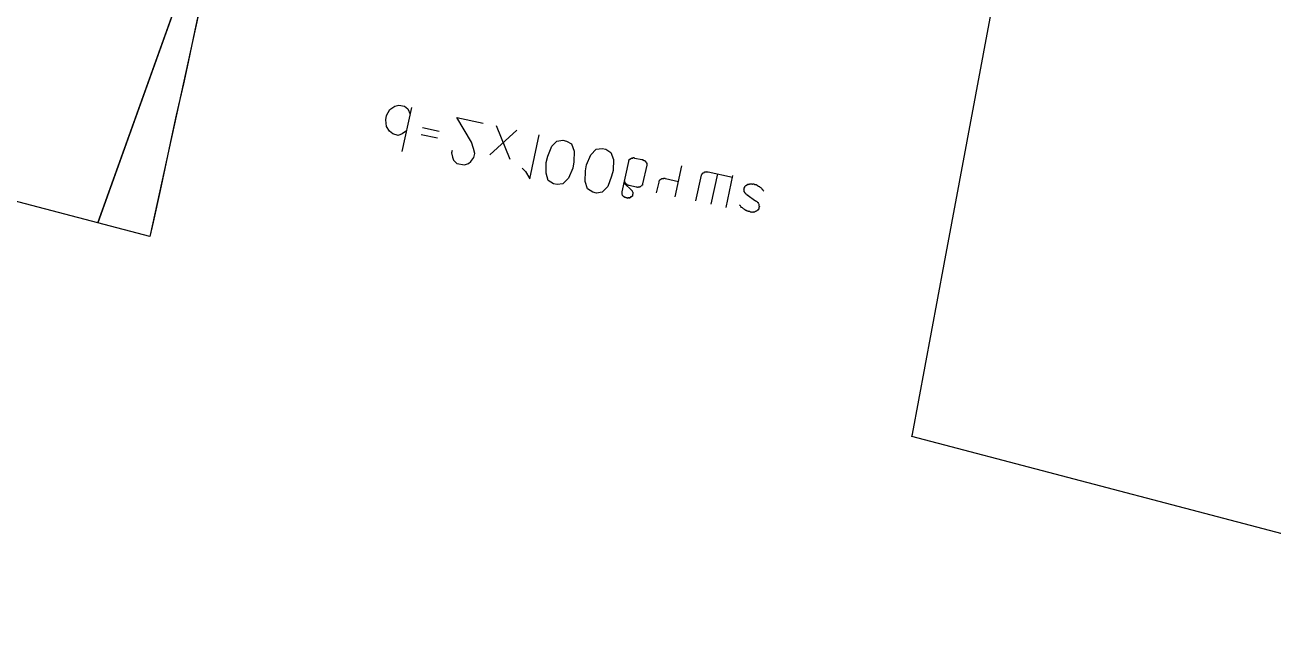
# Model space of a CAD drawing. Header units: metres. Extents: x 20 to 357, y 34 to 206.
# Drawn here: x 280.57 to 309.54, y 34.39 to 48.52 of the extents above; entities that cross this region are included whole.
import ezdxf

# ---------------------------------------------------------------- set-up
doc = ezdxf.new("R2010")
doc.units = ezdxf.units.M
for name, color, linetype in [('CURB', 7, 'Continuous'), ('GRASS', 7, 'Continuous'), ('WATER_PIPELINE', 7, 'Continuous')]:
    doc.layers.add(name, color=color, linetype=linetype)

msp = doc.modelspace()

# ---------------------------------------------------------------- linework, layer by layer
at = {"layer": 'CURB'}
msp.add_lwpolyline([(285.83, 53), (285.534, 53.055), (285.435, 52.615), (285.325, 52.109), (285.171, 51.383), (285.05, 50.866), (284.896, 50.14), (284.786, 49.635), (284.621, 48.898), (284.511, 48.392), (284.357, 47.655), (284.247, 47.149), (284.082, 46.423), (283.972, 45.917), (283.818, 45.18), (283.708, 44.674), (283.543, 43.938), (283.47, 43.603)], dxfattribs=at)
at = {"layer": 'GRASS'}
msp.add_lwpolyline([(318.532, 34.39), (301.159, 38.955), (301.173, 39.01), (301.91, 42.959), (303.175, 49.756), (287.821, 52.626), (285.534, 53.055), (287.876, 59.61), (290.395, 59.808), (307.233, 61.095), (308.432, 61.194), (309.125, 61.249), (309.147, 61.249), (325.259, 62.535)], dxfattribs=at)
for points in [[(253.474, 52.01), (254.123, 52.637), (254.794, 53.242), (255.498, 53.814), (256.224, 54.364), (256.971, 54.87), (257.741, 55.343), (257.983, 55.475), (258.533, 55.783), (259.347, 56.189), (260.183, 56.552), (261.03, 56.882), (261.888, 57.168), (262.756, 57.421), (263.636, 57.63), (274.007, 58.565), (282.674, 59.214), (287.26, 59.566), (287.876, 59.61), (282.262, 43.921), (253.08, 51.589)], [(283.47, 43.603), (282.263, 43.92), (285.534, 53.055)]]:
    msp.add_lwpolyline(points, close=True, dxfattribs=at)
at = {"layer": 'WATER_PIPELINE'}
for points in [[(289.427, 46.06), (289.328, 45.983), (289.328, 45.983), (289.229, 45.95), (289.229, 45.95), (289.108, 45.983), (289.108, 45.983), (289.031, 46.049), (289.031, 46.049), (288.965, 46.159), (288.965, 46.159), (288.943, 46.313), (288.943, 46.313), (288.965, 46.412), (288.965, 46.412), (289.042, 46.555), (289.042, 46.555), (289.152, 46.632), (289.152, 46.632), (289.251, 46.654), (289.251, 46.654), (289.383, 46.632), (289.383, 46.632), (289.46, 46.566), (289.46, 46.566), (289.515, 46.445)], [(289.328, 45.576), (289.548, 46.599)], [(290.483, 45.598), (290.472, 45.543), (290.472, 45.543), (290.494, 45.444), (290.494, 45.444), (290.516, 45.378), (290.516, 45.378), (290.593, 45.301), (290.593, 45.301), (290.769, 45.268), (290.769, 45.268), (290.868, 45.301), (290.868, 45.301), (290.923, 45.345), (290.923, 45.345), (290.989, 45.433), (290.989, 45.433), (291.011, 45.532), (291.011, 45.532), (290.978, 45.642), (290.978, 45.642), (290.934, 45.796), (290.934, 45.796), (290.593, 46.368), (290.593, 46.368), (291.209, 46.236)], [(289.801, 46.137), (290.186, 46.049)], [(291.835, 45.389), (291.517, 46.17)], [(289.768, 45.972), (290.142, 45.895)], [(291.363, 45.499), (291.989, 46.071)], [(292.11, 45.191), (292.187, 45.114), (292.187, 45.114), (292.286, 44.938), (292.286, 44.938), (292.506, 45.961)], [(292.836, 44.828), (292.715, 44.905), (292.715, 44.905), (292.671, 45.07), (292.671, 45.07), (292.671, 45.323), (292.671, 45.323), (292.704, 45.466), (292.704, 45.466), (292.803, 45.697), (292.803, 45.697), (292.913, 45.818), (292.913, 45.818), (293.056, 45.84), (293.056, 45.84), (293.144, 45.818), (293.144, 45.818), (293.254, 45.752), (293.254, 45.752), (293.32, 45.587), (293.32, 45.587), (293.309, 45.334), (293.309, 45.334), (293.287, 45.191), (293.287, 45.191), (293.188, 44.96), (293.188, 44.96), (293.056, 44.828), (293.056, 44.828), (292.924, 44.806), (292.924, 44.806), (292.836, 44.828)], [(293.749, 44.63), (293.628, 44.707), (293.628, 44.707), (293.573, 44.883), (293.573, 44.883), (293.584, 45.125), (293.584, 45.125), (293.606, 45.268), (293.606, 45.268), (293.705, 45.499), (293.705, 45.499), (293.826, 45.631), (293.826, 45.631), (293.969, 45.642), (293.969, 45.642), (294.057, 45.631), (294.057, 45.631), (294.167, 45.554), (294.167, 45.554), (294.233, 45.389), (294.233, 45.389), (294.222, 45.136), (294.222, 45.136), (294.189, 45.004), (294.189, 45.004), (294.101, 44.762), (294.101, 44.762), (293.969, 44.63), (293.969, 44.63), (293.837, 44.608), (293.837, 44.608), (293.749, 44.63)], [(294.53, 44.498), (294.519, 44.498), (294.519, 44.498), (294.519, 44.509), (294.519, 44.509), (294.508, 44.509), (294.508, 44.509), (294.497, 44.509), (294.497, 44.509), (294.486, 44.509), (294.486, 44.509), (294.486, 44.52), (294.486, 44.52), (294.475, 44.52), (294.475, 44.52), (294.475, 44.531), (294.475, 44.531), (294.464, 44.531), (294.464, 44.531), (294.453, 44.542), (294.453, 44.542), (294.442, 44.553), (294.442, 44.553), (294.442, 44.564), (294.442, 44.564), (294.431, 44.575), (294.431, 44.575), (294.431, 44.586), (294.431, 44.586), (294.431, 44.597), (294.431, 44.597), (294.431, 44.608), (294.431, 44.608), (294.431, 44.619), (294.431, 44.619), (294.431, 44.63), (294.431, 44.63), (294.431, 44.641), (294.431, 44.641), (294.585, 45.345)], [(294.585, 45.345), (294.585, 45.356), (294.585, 45.356), (294.585, 45.367), (294.585, 45.367), (294.596, 45.367), (294.596, 45.367), (294.596, 45.378), (294.596, 45.378), (294.596, 45.389), (294.596, 45.389), (294.607, 45.389), (294.607, 45.389), (294.607, 45.4), (294.607, 45.4), (294.618, 45.4), (294.618, 45.4), (294.629, 45.4), (294.629, 45.4), (294.629, 45.411), (294.629, 45.411), (294.64, 45.411), (294.64, 45.411), (294.64, 45.422), (294.64, 45.422), (294.651, 45.422), (294.651, 45.422), (294.662, 45.422), (294.662, 45.422), (294.673, 45.422), (294.673, 45.422), (294.673, 45.433), (294.673, 45.433), (294.673, 45.422), (294.673, 45.422), (294.684, 45.422), (294.684, 45.422), (294.695, 45.433), (294.695, 45.433), (294.706, 45.433), (294.706, 45.433), (294.717, 45.422), (294.717, 45.422), (294.728, 45.422)], [(294.728, 45.422), (294.893, 45.389)], [(294.893, 45.389), (294.904, 45.389), (294.904, 45.389), (294.915, 45.389), (294.915, 45.389), (294.915, 45.378), (294.915, 45.378), (294.926, 45.378), (294.926, 45.378), (294.937, 45.378), (294.937, 45.378), (294.937, 45.367), (294.937, 45.367), (294.948, 45.367), (294.948, 45.367), (294.959, 45.367), (294.959, 45.367), (294.959, 45.356), (294.959, 45.356), (294.97, 45.356), (294.97, 45.356), (294.97, 45.345), (294.97, 45.345), (294.981, 45.345), (294.981, 45.345), (294.981, 45.334), (294.981, 45.334), (294.992, 45.323), (294.992, 45.323), (294.992, 45.312), (294.992, 45.312), (295.003, 45.312), (295.003, 45.312), (295.003, 45.301), (295.003, 45.301), (295.003, 45.29), (295.003, 45.29), (295.003, 45.279), (295.003, 45.279), (295.003, 45.268), (295.003, 45.268), (295.003, 45.257)], [(295.003, 45.257), (294.904, 44.828)], [(295.663, 44.52), (295.817, 45.246)], [(294.596, 44.784), (294.585, 44.784), (294.585, 44.784), (294.574, 44.795), (294.574, 44.795), (294.563, 44.795), (294.563, 44.795), (294.552, 44.795), (294.552, 44.795), (294.552, 44.806), (294.552, 44.806), (294.541, 44.806), (294.541, 44.806), (294.541, 44.817), (294.541, 44.817), (294.53, 44.817), (294.53, 44.817), (294.519, 44.828), (294.519, 44.828), (294.508, 44.839), (294.508, 44.839), (294.508, 44.85), (294.508, 44.85), (294.497, 44.85), (294.497, 44.85), (294.497, 44.861), (294.497, 44.861), (294.486, 44.872), (294.486, 44.872), (294.497, 44.883), (294.497, 44.883), (294.497, 44.894), (294.497, 44.894), (294.486, 44.894), (294.486, 44.894), (294.486, 44.905), (294.486, 44.905), (294.497, 44.916)], [(295.234, 44.619), (295.289, 44.861), (295.289, 44.861), (295.289, 44.872), (295.289, 44.872), (295.289, 44.883), (295.289, 44.883), (295.289, 44.894), (295.289, 44.894), (295.3, 44.894), (295.3, 44.894), (295.3, 44.905), (295.3, 44.905), (295.311, 44.916), (295.311, 44.916), (295.322, 44.927), (295.322, 44.927), (295.333, 44.927), (295.333, 44.927), (295.344, 44.938), (295.344, 44.938), (295.344, 44.949), (295.344, 44.949), (295.355, 44.949), (295.355, 44.949), (295.366, 44.949), (295.366, 44.949), (295.377, 44.949), (295.377, 44.949), (295.377, 44.96), (295.377, 44.96), (295.388, 44.949), (295.388, 44.949), (295.399, 44.949), (295.399, 44.949), (295.41, 44.96), (295.41, 44.96), (295.421, 44.96), (295.421, 44.96), (295.432, 44.949), (295.432, 44.949), (295.443, 44.949), (295.443, 44.949), (295.74, 44.883)], [(296.147, 44.432), (296.279, 45.026), (296.279, 45.026), (296.279, 45.037), (296.279, 45.037), (296.29, 45.048), (296.29, 45.048), (296.29, 45.059), (296.29, 45.059), (296.301, 45.059), (296.301, 45.059), (296.301, 45.07), (296.301, 45.07), (296.312, 45.081), (296.312, 45.081), (296.323, 45.081), (296.323, 45.081), (296.334, 45.092), (296.334, 45.092), (296.345, 45.092), (296.345, 45.092), (296.345, 45.103), (296.345, 45.103), (296.356, 45.103), (296.356, 45.103), (296.367, 45.103), (296.367, 45.103), (296.378, 45.103), (296.378, 45.103), (296.389, 45.103), (296.389, 45.103), (296.389, 45.114), (296.389, 45.114), (296.4, 45.103), (296.4, 45.103), (296.411, 45.103), (296.411, 45.103), (296.422, 45.103), (296.422, 45.103), (296.433, 45.103), (296.433, 45.103), (296.994, 44.982)], [(296.499, 44.355), (296.653, 45.059)], [(296.851, 44.278), (297.005, 45.015)], [(294.475, 44.85), (294.662, 44.663), (294.662, 44.663), (294.662, 44.652), (294.662, 44.652), (294.673, 44.641), (294.673, 44.641), (294.673, 44.63), (294.673, 44.63), (294.684, 44.63), (294.684, 44.63), (294.684, 44.619), (294.684, 44.619), (294.684, 44.608), (294.684, 44.608), (294.684, 44.597), (294.684, 44.597), (294.684, 44.586), (294.684, 44.586), (294.673, 44.575), (294.673, 44.575), (294.673, 44.564), (294.673, 44.564), (294.673, 44.553), (294.673, 44.553), (294.673, 44.542), (294.673, 44.542), (294.662, 44.542), (294.662, 44.542), (294.662, 44.531), (294.662, 44.531), (294.651, 44.531), (294.651, 44.531), (294.651, 44.52), (294.651, 44.52), (294.64, 44.52), (294.64, 44.52), (294.629, 44.52), (294.629, 44.52), (294.629, 44.509), (294.629, 44.509), (294.629, 44.498), (294.629, 44.498), (294.618, 44.498), (294.618, 44.498), (294.607, 44.498), (294.607, 44.498), (294.596, 44.498), (294.596, 44.498), (294.596, 44.487), (294.596, 44.487), (294.585, 44.498), (294.585, 44.498), (294.574, 44.498), (294.574, 44.498), (294.563, 44.498), (294.563, 44.498), (294.552, 44.487), (294.552, 44.487), (294.541, 44.498), (294.541, 44.498), (294.53, 44.498)], [(294.761, 44.751), (294.596, 44.784)], [(294.904, 44.828), (294.904, 44.817), (294.904, 44.817), (294.904, 44.806), (294.904, 44.806), (294.904, 44.795), (294.904, 44.795), (294.893, 44.795), (294.893, 44.795), (294.893, 44.784), (294.893, 44.784), (294.882, 44.773), (294.882, 44.773), (294.871, 44.773), (294.871, 44.773), (294.86, 44.762), (294.86, 44.762), (294.849, 44.751), (294.849, 44.751), (294.849, 44.762), (294.849, 44.762), (294.838, 44.751), (294.838, 44.751), (294.827, 44.751), (294.827, 44.751), (294.816, 44.751), (294.816, 44.751), (294.805, 44.751), (294.805, 44.751), (294.805, 44.74), (294.805, 44.74), (294.794, 44.74), (294.794, 44.74), (294.783, 44.751), (294.783, 44.751), (294.772, 44.751), (294.772, 44.751), (294.761, 44.751)], [(297.357, 44.553), (297.335, 44.564), (297.335, 44.564), (297.324, 44.575), (297.324, 44.575), (297.313, 44.586), (297.313, 44.586), (297.302, 44.586), (297.302, 44.586), (297.302, 44.597), (297.302, 44.597), (297.291, 44.608), (297.291, 44.608), (297.28, 44.619), (297.28, 44.619), (297.28, 44.63), (297.28, 44.63), (297.269, 44.641), (297.269, 44.641), (297.269, 44.652), (297.269, 44.652), (297.269, 44.663), (297.269, 44.663), (297.269, 44.674), (297.269, 44.674), (297.269, 44.685), (297.269, 44.685), (297.258, 44.696), (297.258, 44.696), (297.269, 44.707), (297.269, 44.707), (297.269, 44.718), (297.269, 44.718), (297.269, 44.729), (297.269, 44.729), (297.269, 44.74), (297.269, 44.74), (297.28, 44.74), (297.28, 44.74), (297.28, 44.751), (297.28, 44.751), (297.28, 44.762), (297.28, 44.762), (297.291, 44.762), (297.291, 44.762), (297.291, 44.773), (297.291, 44.773), (297.302, 44.784), (297.302, 44.784), (297.313, 44.784), (297.313, 44.784), (297.324, 44.795), (297.324, 44.795), (297.335, 44.795), (297.335, 44.795), (297.335, 44.806), (297.335, 44.806), (297.346, 44.817), (297.346, 44.817), (297.357, 44.806), (297.357, 44.806), (297.368, 44.817), (297.368, 44.817), (297.379, 44.817), (297.379, 44.817), (297.39, 44.817), (297.39, 44.817), (297.401, 44.828), (297.401, 44.828), (297.412, 44.828), (297.412, 44.828), (297.423, 44.828), (297.423, 44.828), (297.434, 44.828), (297.434, 44.828), (297.445, 44.828), (297.445, 44.828), (297.456, 44.817), (297.456, 44.817), (297.467, 44.817)], [(297.467, 44.828), (297.489, 44.828), (297.489, 44.828), (297.511, 44.806), (297.511, 44.806), (297.532, 44.806), (297.532, 44.806), (297.544, 44.806), (297.544, 44.806), (297.566, 44.795), (297.566, 44.795), (297.576, 44.784), (297.576, 44.784), (297.598, 44.773), (297.598, 44.773), (297.62, 44.762), (297.62, 44.762), (297.631, 44.751), (297.631, 44.751), (297.642, 44.74), (297.642, 44.74), (297.664, 44.729), (297.664, 44.729), (297.675, 44.718), (297.675, 44.718), (297.686, 44.696), (297.686, 44.696), (297.697, 44.685), (297.697, 44.685), (297.708, 44.674), (297.708, 44.674), (297.719, 44.652)], [(297.532, 44.432), (297.544, 44.421), (297.544, 44.421), (297.554, 44.421), (297.554, 44.421), (297.566, 44.41), (297.566, 44.41), (297.566, 44.399), (297.566, 44.399), (297.576, 44.399), (297.576, 44.399), (297.587, 44.388), (297.587, 44.388), (297.587, 44.377), (297.587, 44.377), (297.598, 44.366), (297.598, 44.366), (297.609, 44.355), (297.609, 44.355), (297.609, 44.344), (297.609, 44.344), (297.609, 44.333), (297.609, 44.333), (297.609, 44.322), (297.609, 44.322), (297.609, 44.311), (297.609, 44.311), (297.62, 44.3), (297.62, 44.3), (297.62, 44.289), (297.62, 44.289), (297.609, 44.278), (297.609, 44.278), (297.609, 44.267), (297.609, 44.267), (297.609, 44.256), (297.609, 44.256), (297.609, 44.245), (297.609, 44.245), (297.598, 44.245), (297.598, 44.245), (297.598, 44.234), (297.598, 44.234), (297.598, 44.223), (297.598, 44.223), (297.587, 44.223), (297.587, 44.223), (297.587, 44.212), (297.587, 44.212), (297.576, 44.212), (297.576, 44.212), (297.566, 44.212), (297.566, 44.212), (297.566, 44.202), (297.566, 44.202), (297.554, 44.191), (297.554, 44.191), (297.544, 44.191), (297.544, 44.191), (297.532, 44.18), (297.532, 44.18), (297.522, 44.18), (297.522, 44.18), (297.511, 44.169), (297.511, 44.169), (297.5, 44.169), (297.5, 44.169), (297.489, 44.169), (297.489, 44.169), (297.478, 44.169), (297.478, 44.169), (297.467, 44.158), (297.467, 44.158), (297.456, 44.169), (297.456, 44.169), (297.434, 44.169), (297.434, 44.169), (297.434, 44.158), (297.434, 44.158), (297.423, 44.169), (297.423, 44.169), (297.412, 44.169), (297.412, 44.169), (297.39, 44.18), (297.39, 44.18), (297.368, 44.18), (297.368, 44.18), (297.357, 44.191), (297.357, 44.191), (297.335, 44.191), (297.335, 44.191), (297.313, 44.202), (297.313, 44.202), (297.302, 44.202), (297.302, 44.202), (297.28, 44.223), (297.28, 44.223), (297.269, 44.234), (297.269, 44.234), (297.247, 44.245), (297.247, 44.245), (297.236, 44.256), (297.236, 44.256), (297.225, 44.267), (297.225, 44.267), (297.203, 44.278), (297.203, 44.278), (297.192, 44.3), (297.192, 44.3), (297.181, 44.311), (297.181, 44.311), (297.17, 44.322), (297.17, 44.322), (297.159, 44.333)], [(297.532, 44.421), (297.335, 44.564)]]:
    msp.add_lwpolyline(points, dxfattribs=at)

doc.saveas('drawing.dxf')
